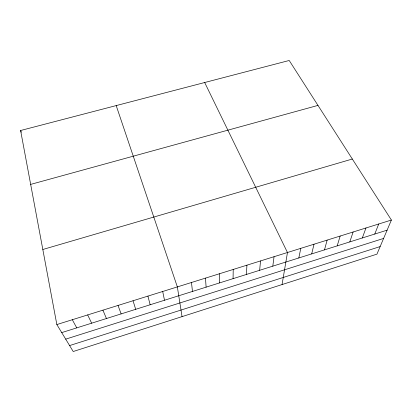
<?xml version="1.0" encoding="UTF-8"?>
<svg xmlns="http://www.w3.org/2000/svg" width="412" height="412" viewBox="0 0 412 412"><rect width="100%" height="100%" fill="white"/><g stroke="black" fill="none" stroke-linecap="round" stroke-linejoin="round"><path stroke-width="0.62" d="M233.068 278.661L233.218 269.458M246.407 274.459L246.927 265.173M259.648 270.293L260.538 260.92M272.801 266.152L274.052 256.697M282.055 284.563L287.468 252.51L204.676 82.518M298.824 257.958L300.786 248.348M311.699 253.905L314.011 244.213M324.486 249.878L327.138 240.114M337.186 245.882L340.173 236.04M349.793 241.911L353.115 231.997M362.318 237.966L365.969 227.985M374.755 234.052L378.726 223.994M391.4 220.039L376.944 254.142L73.212 351.518L56.841 324.558L20.6 130.506L289.209 60.482L391.4 220.039L56.841 324.558M69.602 345.575L380.152 246.572M65.699 339.148L383.603 238.43M61.728 332.608L387.11 230.159M42.822 249.492L352.322 159.027M30.663 184.401L317.976 105.4M72.316 319.722L76.745 327.88M87.674 314.923L91.649 323.183M20.6 130.506L21.336 132.19M102.912 310.164L106.445 318.528M118.033 305.441L121.123 313.903M116.194 105.585L177.351 286.906L182.047 316.627M133.035 300.755L135.692 309.319M147.923 296.104L150.153 304.767M162.694 291.49L164.506 300.245M191.472 282.498L192.476 291.438M205.49 278.115L206.103 287.149M219.405 273.769L219.632 282.889"/></g></svg>
